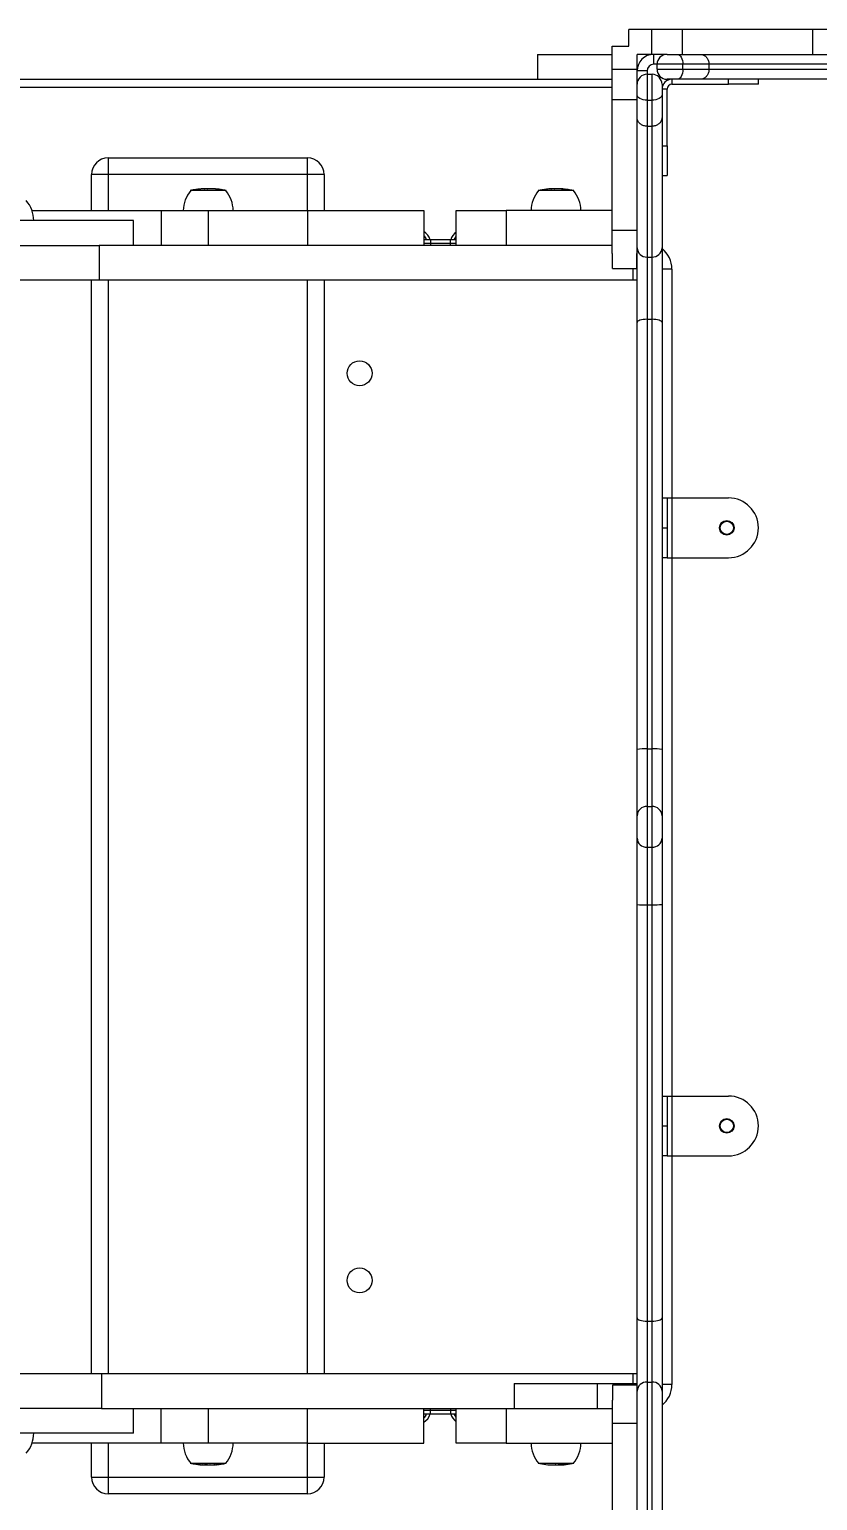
# Model space of a CAD drawing. Header units: millimetres. Extents: x -6334 to 5744, y -4425 to 2649.
# Drawn here: x -278 to 197, y 294 to 1180 of the extents above; entities that cross this region are included whole.
import ezdxf

# ---------------------------------------------------------------- set-up
doc = ezdxf.new("R2010")
doc.units = ezdxf.units.MM
for name, color, linetype in [('DIKOM_ОБЪЕКТ', 7, 'Continuous'), ('DIKOM_РАЗМЕР_ЗОНА', 7, 'Continuous'), ('DIKOM_РАЗМЕР_ОБЪЕКТА', 7, 'Continuous')]:
    doc.layers.add(name, color=color, linetype=linetype)
doc.styles.add('style1', font='arial.ttf', dxfattribs={"width": 0.8})
doc.dimstyles.new('1-50', dxfattribs={"dimtxt": 300, "dimasz": 200, "dimexe": 100, "dimexo": 0, "dimgap": 100, "dimtad": 0, "dimdec": 0, "dimtxsty": 'style1', "dimcen": 0, "dimclrd": 7, "dimclre": 7, "dimadec": 1, "dimazin": 2, "dimtfac": 1, "dimtdec": 0, "dimtmove": 0, "dimatfit": 3, "dimfxl": 0, "dimlwd": 25, "dimlwe": 18, "dimarcsym": 0})

# ---------------------------------------------------------------- blocks, each defined once
blk = doc.blocks.new('*D11')
at = {"layer": 'Defpoints', "color": 0, "transparency": 16777216}
for p in [(-4833.81, 531.61), (3566.19, 531.61), (3566.19, -3297.5)]:
    blk.add_point(p, dxfattribs=at)
at = {"layer": 'DIKOM_РАЗМЕР_ОБЪЕКТА', "color": 7, "lineweight": 18, "transparency": 16777216}
for p, q in [((-4833.81, 531.61), (-4833.81, -3397.5)), ((3566.19, 531.61), (3566.19, -3397.5))]:
    blk.add_line(p, q, dxfattribs=at)
at = {"layer": 'DIKOM_РАЗМЕР_ОБЪЕКТА', "color": 7, "lineweight": 25, "transparency": 16777216}
for p, q in [((-4633.81, -3297.5), (49.07, -3297.5)), ((3366.19, -3297.5), (965.3, -3297.5))]:
    blk.add_line(p, q, dxfattribs=at)
at = {"layer": 'DIKOM_РАЗМЕР_ОБЪЕКТА', "color": 7, "transparency": 16777216}
for points in [[(-4633.81, -3264.17), (-4633.81, -3330.84), (-4833.81, -3297.5)], [(3366.19, -3264.17), (3366.19, -3330.84), (3566.19, -3297.5)]]:
    blk.add_solid(points, dxfattribs=at)
at = {"layer": 'DIKOM_РАЗМЕР_ОБЪЕКТА', "color": 0, "transparency": 16777216, "insert": (507.19, -3297.5), "char_height": 300, "attachment_point": 5, "style": 'style1'}
blk.add_mtext('8400', dxfattribs=at)
blk = doc.blocks.new('*D12')
at = {"layer": 'Defpoints', "color": 0, "transparency": 16777216}
for p in [(-6333.81, 699.5), (5066.19, 699.5), (-6333.81, -4228.5)]:
    blk.add_point(p, dxfattribs=at)
at = {"layer": 'DIKOM_РАЗМЕР_ЗОНА', "color": 7, "lineweight": 18, "transparency": 16777216}
for p, q in [((-6333.81, 699.5), (-6333.81, -4328.5)), ((5066.19, 699.5), (5066.19, -4328.5))]:
    blk.add_line(p, q, dxfattribs=at)
at = {"layer": 'DIKOM_РАЗМЕР_ЗОНА', "color": 7, "lineweight": 25, "transparency": 16777216}
for p, q in [((-6133.81, -4228.5), (-32.7, -4228.5)), ((4866.19, -4228.5), (1047.08, -4228.5))]:
    blk.add_line(p, q, dxfattribs=at)
at = {"layer": 'DIKOM_РАЗМЕР_ЗОНА', "color": 7, "transparency": 16777216}
for points in [[(-6133.81, -4195.17), (-6133.81, -4261.84), (-6333.81, -4228.5)], [(4866.19, -4195.17), (4866.19, -4261.84), (5066.19, -4228.5)]]:
    blk.add_solid(points, dxfattribs=at)
at = {"layer": 'DIKOM_РАЗМЕР_ЗОНА', "color": 0, "transparency": 16777216, "insert": (507.19, -4228.5), "char_height": 300, "attachment_point": 5, "style": 'style1'}
blk.add_mtext('11400', dxfattribs=at)

msp = doc.modelspace()

# ---------------------------------------------------------------- linework, layer by layer
at = {"layer": 'DIKOM_ОБЪЕКТ', "color": 7, "linetype": 'Continuous', "lineweight": 15}
for p, q in [((83.14, 1169.5), (83.14, 1179.5)), ((97.06, 1179.5), (83.14, 1179.5)), ((97.06, 1164.5), (97.06, 1179.5)), ((115.38, 1179.5), (97.06, 1179.5)), ((115.38, 1164.5), (115.38, 1179.5)), ((193.92, 1179.5), (115.38, 1179.5)), ((193.92, 1164.5), (193.92, 1179.5)), ((208.01, 1179.5), (193.92, 1179.5)), ((73.14, 1155.57), (73.14, 1169.5)), ((73.14, 1169.5), (83.14, 1169.5)), ((28.14, 1164.5), (28.14, 1149.5)), ((28.14, 1164.5), (73.14, 1164.5)), ((97.06, 1164.5), (88.14, 1164.5)), ((88.14, 1155.57), (88.14, 1164.5)), ((106.14, 1164.5), (97.06, 1164.5)), ((98.14, 1158.5), (98.14, 1164.5)), ((106.14, 1164.5), (112.37, 1164.5)), ((112.37, 1164.5), (126, 1164.5)), ((126, 1164.5), (204.65, 1164.5)), ((73.14, 1155.57), (88.14, 1155.57)), ((73.14, 1137.25), (73.14, 1155.57)), ((88.14, 1146.5), (88.14, 1155.57)), ((94.14, 1154.5), (88.14, 1154.5)), ((94.14, 1154.5), (94.14, 1152.5)), ((94.14, 1152.5), (94.14, 1136.92)), ((94.14, 1152.5), (97.14, 1152.5)), ((97.14, 1136.92), (97.14, 1152.5)), ((100.14, 1158.5), (98.14, 1158.5)), ((115.72, 1158.5), (100.14, 1158.5)), ((100.14, 1155.5), (100.14, 1158.5)), ((100.14, 1155.5), (115.72, 1155.5)), ((115.72, 1155.5), (115.72, 1158.5)), ((131.44, 1158.5), (115.72, 1158.5)), ((115.72, 1155.5), (131.44, 1155.5)), ((131.44, 1155.5), (131.44, 1158.5)), ((210.15, 1158.5), (131.44, 1158.5)), ((131.44, 1155.5), (210.15, 1155.5)), ((-1366.86, 1149.5), (28.14, 1149.5)), ((73.14, 1144.5), (-1366.86, 1144.5)), ((28.14, 1149.5), (73.14, 1149.5)), ((88.14, 1140.27), (88.14, 1146.5)), ((103.14, 1146.5), (103.14, 1140.27)), ((106.14, 1143.5), (103.14, 1143.5)), ((112.37, 1149.5), (106.14, 1149.5)), ((106.14, 1109.5), (106.14, 1143.5)), ((109.14, 1149.5), (109.14, 1146.5)), ((109.14, 1146.5), (143.14, 1146.5)), ((126, 1149.5), (112.37, 1149.5)), ((204.65, 1149.5), (126, 1149.5)), ((143.14, 1146.5), (143.14, 1149.5)), ((161.14, 1146.5), (143.14, 1146.5)), ((161.14, 1146.5), (161.14, 1149.5)), ((73.14, 1137.25), (88.14, 1137.25)), ((73.14, 1058.71), (73.14, 1137.25)), ((88.14, 1126.63), (88.14, 1140.27)), ((94.14, 1136.92), (97.14, 1136.92)), ((94.14, 1136.92), (94.14, 1121.19)), ((97.14, 1121.19), (97.14, 1136.92)), ((103.14, 1140.27), (103.14, 1126.63)), ((88.14, 1047.99), (88.14, 1126.63)), ((103.14, 1126.63), (103.14, 1047.99)), ((94.14, 1121.19), (97.14, 1121.19)), ((94.14, 1121.19), (94.14, 1042.48)), ((97.14, 1042.48), (97.14, 1121.19)), ((103.14, 1109.5), (106.14, 1109.5)), ((106.14, 1109.5), (106.14, 1091.5)), ((-230.22, 1102.12), (-230.22, 1092.12)), ((-230.22, 1102.12), (-110.22, 1102.12)), ((-110.22, 1092.12), (-110.22, 1102.12)), ((-230.22, 1092.12), (-240.22, 1092.12)), ((-240.22, 1070.5), (-240.22, 1092.12)), ((-110.22, 1092.12), (-230.22, 1092.12)), ((-230.22, 1092.12), (-230.22, 1070.5)), ((-100.22, 1092.12), (-110.22, 1092.12)), ((-110.22, 1070.5), (-110.22, 1092.12)), ((-100.22, 1092.12), (-100.22, 1070.5)), ((103.14, 1091.5), (106.14, 1091.5)), ((-169.89, 1082.5), (-180.75, 1082.5)), ((-177.45, 1083.09), (-177.46, 1083.09)), ((-176.19, 1083.26), (-177.45, 1083.09)), ((-177, 1083.16), (-177.02, 1083.16)), ((-176.23, 1083.26), (-177, 1083.16)), ((-173.86, 1083.46), (-173.87, 1083.46)), ((-173.41, 1083.49), (-173.86, 1083.46)), ((-173.42, 1083.49), (-173.41, 1083.49)), ((-172.13, 1083.53), (-172.59, 1083.52)), ((-172.15, 1083.55), (-171.96, 1083.55)), ((-172.15, 1083.55), (-172.15, 1083.53)), ((-172.14, 1083.55), (-172.14, 1083.53)), ((-171.42, 1083.55), (-171.45, 1083.55)), ((-170.48, 1083.55), (-171.43, 1083.55)), ((-169.81, 1083.55), (-170.2, 1083.55)), ((-159.15, 1082.5), (-169.89, 1082.5)), ((-169, 1083.55), (-169.81, 1083.55)), ((-168.71, 1083.55), (-168.81, 1083.55)), ((-168.48, 1083.55), (-168.71, 1083.55)), ((-165.5, 1083.43), (-165.51, 1083.42)), ((-165.04, 1083.39), (-165.5, 1083.43)), ((-165.06, 1083.4), (-165.06, 1083.39)), ((-165.05, 1083.39), (-165.04, 1083.39)), ((-164.05, 1083.29), (-164.59, 1083.35)), ((-164.5, 1083.34), (-163.97, 1083.31)), ((-163.6, 1083.24), (-164.05, 1083.29)), ((-163.97, 1083.31), (-163.97, 1083.29)), ((-163.81, 1083.28), (-163.8, 1083.28)), ((-163.81, 1083.28), (-163.81, 1083)), ((-163.8, 1083.28), (-163.8, 1083)), ((-163.61, 1083.27), (-163.13, 1083.19)), ((-163.61, 1083.27), (-163.61, 1083)), ((-163.06, 1083.18), (-163.6, 1083.24)), ((-162.59, 1083.11), (-162.6, 1083.12)), ((-162.14, 1083.04), (-162.59, 1083.11)), ((-162.14, 1083.04), (-162.14, 1083.04)), ((36.03, 1082.5), (28.52, 1082.5)), ((35.53, 1083.49), (35.1, 1083.46)), ((35.1, 1083.46), (35.21, 1083.46)), ((35.69, 1083.49), (35.53, 1083.49)), ((50.12, 1082.5), (36.03, 1082.5)), ((36.74, 1083.53), (36.31, 1083.52)), ((38.38, 1083.55), (37.85, 1083.55)), ((38.27, 1083.55), (38.51, 1083.55)), ((39.88, 1083.55), (39.01, 1083.55)), ((39.09, 1083.55), (39.01, 1083.55)), ((40.27, 1083.55), (39.88, 1083.55)), ((40.8, 1083.55), (40.25, 1083.55)), ((43.06, 1083.43), (43.99, 1083.42)), ((43.49, 1083.39), (43.06, 1083.43)), ((44.4, 1083.4), (43.49, 1083.39)), ((44.13, 1083.42), (44.38, 1083.4)), ((44.41, 1083.4), (44.4, 1083.4)), ((44.44, 1083.29), (44.41, 1083.4)), ((44.41, 1083.39), (44.8, 1083.36)), ((44.87, 1083.24), (44.44, 1083.29)), ((44.8, 1083.36), (44.83, 1083.31)), ((44.8, 1083.36), (44.8, 1083.25)), ((44.83, 1083.31), (44.84, 1083.3)), ((44.83, 1083.31), (44.83, 1083.29)), ((44.83, 1083.28), (44.84, 1083.28)), ((44.83, 1083.28), (44.83, 1083.25)), ((44.84, 1083.28), (44.84, 1083.25)), ((46.71, 1083.12), (44.87, 1083.24)), ((45.19, 1083.27), (46.73, 1083.13)), ((45.83, 1083.11), (46.72, 1083.12)), ((46.26, 1083.04), (45.83, 1083.11)), ((47.33, 1083.04), (46.26, 1083.04)), ((46.72, 1083.12), (46.71, 1083.12)), ((46.73, 1083.13), (47.33, 1083.04)), ((-214.95, 1064.5), (-364.95, 1064.5)), ((-276, 1070.5), (-198.35, 1070.5)), ((-214.95, 1049.5), (-214.95, 1064.5)), ((-198.35, 1070.5), (-198.35, 1049.5)), ((-198.35, 1070.5), (-169.95, 1070.5)), ((-169.95, 1070.5), (-169.95, 1049.5)), ((-169.95, 1070.5), (-110.22, 1070.5)), ((-110.22, 1070.5), (-40.22, 1070.5)), ((-110.22, 1070.5), (-110.22, 1049.5)), ((-40.22, 1070.5), (-40.22, 1049.5)), ((-20.68, 1049.5), (-20.68, 1070.5)), ((-20.68, 1070.5), (9.32, 1070.5)), ((9.32, 1070.5), (9.32, 1049.5)), ((73.14, 1070.5), (9.32, 1070.5)), ((73.14, 1058.71), (88.14, 1058.71)), ((73.14, 1044.62), (73.14, 1058.71)), ((-347.23, 1049.5), (-235.52, 1049.5)), ((-235.52, 1049.5), (-235.52, 1028.5)), ((73.14, 1049.5), (-235.52, 1049.5)), ((-36.22, 1052.88), (-40.22, 1052.88)), ((-40.22, 1050.88), (-36.22, 1050.88)), ((-36.22, 1052.88), (-36.22, 1050.88)), ((-24.22, 1052.88), (-36.22, 1052.88)), ((-36.22, 1050.88), (-24.22, 1050.88)), ((-36.22, 1050.88), (-36.22, 1049.5)), ((-24.22, 1050.88), (-24.22, 1052.88)), ((-20.68, 1052.88), (-24.22, 1052.88)), ((-24.22, 1049.5), (-24.22, 1050.88)), ((-24.22, 1050.88), (-20.68, 1050.88)), ((88.14, 1003.05), (88.14, 1047.99)), ((103.14, 1047.99), (103.14, 1003.05)), ((73.14, 1044.62), (73.24, 1044.62)), ((73.24, 1035.58), (73.24, 1044.62)), ((88.04, 1044.62), (88.14, 1044.62)), ((88.04, 1035.58), (88.04, 1044.62)), ((94.14, 1042.48), (97.14, 1042.48)), ((94.14, 1042.48), (94.14, 1005.03)), ((97.14, 1005.03), (97.14, 1042.48)), ((-235.52, 1028.5), (-347.23, 1028.5)), ((-240.22, 370.5), (-240.22, 1028.5)), ((85.75, 1028.5), (-235.52, 1028.5)), ((-230.22, 1028.5), (-230.22, 370.5)), ((-110.22, 370.5), (-110.22, 1028.5)), ((-100.22, 1028.5), (-100.22, 370.5)), ((73.24, 1035.58), (88.04, 1035.58)), ((85.75, 1028.5), (85.75, 1035.58)), ((88.14, 1028.5), (85.75, 1028.5)), ((109.14, 1035.13), (103.14, 1035.13)), ((109.14, 1035.13), (109.14, 897.5)), ((88.14, 746.14), (88.14, 1003.05)), ((94.14, 1005.03), (94.14, 746.44)), ((94.14, 1005.03), (97.14, 1005.03)), ((97.14, 746.44), (97.14, 1005.03)), ((103.14, 1003.05), (103.14, 746.14)), ((103.14, 897.5), (106.14, 897.5)), ((106.14, 897.5), (106.14, 879.5)), ((106.14, 897.5), (109.14, 897.5)), ((109.14, 897.5), (109.14, 861.5)), ((109.14, 897.5), (143.14, 897.5)), ((103.14, 879.5), (106.14, 879.5)), ((106.14, 879.5), (106.14, 861.5)), ((106.14, 861.5), (103.14, 861.5)), ((106.14, 861.5), (109.14, 861.5)), ((109.14, 861.5), (143.14, 861.5)), ((109.14, 861.5), (109.14, 537.5)), ((88.14, 706.24), (88.14, 746.14)), ((94.14, 746.44), (94.14, 711.75)), ((94.14, 746.44), (97.14, 746.44)), ((97.14, 711.75), (97.14, 746.44)), ((103.14, 746.14), (103.14, 706.24)), ((94.14, 711.75), (97.14, 711.75)), ((88.14, 652.86), (88.14, 692.76)), ((103.14, 692.76), (103.14, 652.86)), ((94.14, 687.25), (97.14, 687.25)), ((94.14, 687.25), (94.14, 652.56)), ((97.14, 652.56), (97.14, 687.25)), ((88.14, 403.9), (88.14, 652.86)), ((94.14, 652.56), (97.14, 652.56)), ((94.14, 652.56), (94.14, 401.97)), ((97.14, 401.97), (97.14, 652.56)), ((103.14, 652.86), (103.14, 403.9)), ((103.14, 537.5), (106.14, 537.5)), ((106.14, 537.5), (106.14, 519.5)), ((106.14, 537.5), (109.14, 537.5)), ((109.14, 537.5), (109.14, 501.5)), ((109.14, 537.5), (143.14, 537.5)), ((103.14, 519.5), (106.14, 519.5)), ((106.14, 519.5), (106.14, 501.5)), ((106.14, 501.5), (103.14, 501.5)), ((106.14, 501.5), (109.14, 501.5)), ((109.14, 501.5), (143.14, 501.5)), ((109.14, 501.5), (109.14, 363.86)), ((88.14, 359.94), (88.14, 403.9)), ((94.14, 401.97), (97.14, 401.97)), ((94.14, 401.97), (94.14, 365.33)), ((97.14, 365.33), (97.14, 401.97)), ((103.14, 403.9), (103.14, 359.94)), ((-345.77, 370.5), (-234.1, 370.5)), ((-234.1, 370.5), (-234.1, 349.5)), ((-234.1, 370.5), (85.76, 370.5)), ((14.14, 364.5), (14.14, 349.5)), ((14.14, 364.5), (64.14, 364.5)), ((64.14, 364.5), (64.14, 349.5)), ((64.14, 364.5), (88.14, 364.5)), ((88.04, 363.42), (73.24, 363.42)), ((73.24, 363.42), (73.24, 354.38)), ((85.76, 370.5), (88.14, 370.5)), ((85.76, 364.5), (85.76, 370.5)), ((88.04, 363.42), (88.04, 354.38)), ((94.14, 365.33), (94.14, 277.81)), ((94.14, 365.33), (97.14, 365.33)), ((97.14, 277.81), (97.14, 365.33)), ((109.14, 363.86), (103.14, 363.86)), ((73.24, 354.38), (73.14, 354.38)), ((73.14, 354.38), (73.14, 340.29)), ((88.14, 354.38), (88.04, 354.38)), ((88.14, 272.47), (88.14, 359.94)), ((103.14, 359.94), (103.14, 272.47)), ((-234.1, 349.5), (-345.77, 349.5)), ((-234.1, 349.5), (14.14, 349.5)), ((-214.95, 334.5), (-214.95, 349.5)), ((-198.35, 328.5), (-198.35, 349.5)), ((-169.95, 349.5), (-169.95, 328.5)), ((-110.22, 328.5), (-110.22, 349.5)), ((-40.22, 328.5), (-40.22, 349.5)), ((-36.22, 348.12), (-40.22, 348.12)), ((-40.22, 346.12), (-36.22, 346.12)), ((-36.22, 348.12), (-36.22, 349.5)), ((-24.22, 348.12), (-36.22, 348.12)), ((-36.22, 346.12), (-36.22, 348.12)), ((-36.22, 346.12), (-24.22, 346.12)), ((-24.22, 349.5), (-24.22, 348.12)), ((-24.22, 348.12), (-24.22, 346.12)), ((-20.68, 348.12), (-24.22, 348.12)), ((-24.22, 346.12), (-20.68, 346.12)), ((-20.68, 328.5), (-20.68, 349.5)), ((9.32, 349.5), (9.32, 328.5)), ((14.14, 349.5), (64.14, 349.5)), ((64.14, 349.5), (73.14, 349.5)), ((88.14, 340.29), (73.14, 340.29)), ((73.14, 340.29), (73.14, 261.75)), ((-214.95, 334.5), (-364.95, 334.5)), ((-198.35, 328.5), (-276, 328.5)), ((-240.22, 308.12), (-240.22, 328.5)), ((-230.22, 328.5), (-230.22, 308.12)), ((-169.95, 328.5), (-198.35, 328.5)), ((-110.22, 328.5), (-169.95, 328.5)), ((-110.22, 328.5), (-40.22, 328.5)), ((-110.22, 308.12), (-110.22, 328.5)), ((-100.22, 328.5), (-100.22, 308.12)), ((9.32, 328.5), (-20.68, 328.5)), ((9.32, 328.5), (73.14, 328.5)), ((-180.75, 316.5), (-159.15, 316.5)), ((-177.02, 315.85), (-177.47, 315.91)), ((-177.46, 315.91), (-177.45, 315.92)), ((-177.45, 315.92), (-176.24, 315.76)), ((-177.02, 315.86), (-177.02, 315.84)), ((-177.02, 315.84), (-177, 315.84)), ((-177, 315.84), (-176.25, 315.75)), ((-173.87, 315.54), (-173.86, 315.55)), ((-173.43, 315.51), (-173.87, 315.54)), ((-173.86, 315.55), (-173.41, 315.52)), ((-173.43, 315.51), (-173.43, 315.52)), ((-172.15, 315.47), (-172.61, 315.48)), ((-172.59, 315.49), (-172.13, 315.47)), ((-172.15, 315.45), (-172.15, 315.47)), ((-172.15, 315.47), (-172.15, 315.47)), ((-172.14, 315.45), (-172.14, 315.47)), ((-171.55, 315.45), (-171.72, 315.45)), ((-171.43, 315.45), (-170.48, 315.45)), ((-170.18, 315.45), (-169.13, 315.45)), ((-169.13, 315.45), (-169.02, 315.45)), ((-168.87, 315.45), (-169.03, 315.45)), ((-168.8, 315.45), (-168.48, 315.45)), ((-166.1, 315.52), (-166.1, 316)), ((-165.51, 315.58), (-165.5, 315.58)), ((-165.5, 315.58), (-164.79, 315.64)), ((-165.06, 315.61), (-165.5, 315.58)), ((-165.06, 315.61), (-165.06, 315.62)), ((-165.05, 315.6), (-165.05, 315.62)), ((-165.05, 315.6), (-165.05, 315.61)), ((-165.03, 315.6), (-165.05, 315.6)), ((-164.61, 315.65), (-165.03, 315.6)), ((-165.03, 315.6), (-165.03, 315.62)), ((-164.79, 315.64), (-164.19, 315.68)), ((-163.41, 315.77), (-162.76, 315.87)), ((-162.6, 315.88), (-163.03, 315.83)), ((-162.76, 315.87), (-162.13, 315.96)), ((-162.6, 315.88), (-162.6, 315.9)), ((-162.59, 315.88), (-162.6, 315.88)), ((-162.6, 315.88), (-162.59, 315.88)), ((-162.16, 315.96), (-162.59, 315.89)), ((-162.59, 315.88), (-162.59, 315.9)), ((-162.16, 315.96), (-162.16, 315.96)), ((-162.13, 315.96), (-162.14, 315.96)), ((28.52, 316.5), (50.12, 316.5)), ((38.04, 315.45), (38.87, 315.45)), ((38.87, 315.45), (39.29, 315.45)), ((39.26, 315.45), (38.89, 315.45)), ((39.24, 315.45), (39.18, 315.45)), ((39.3, 315.45), (40.72, 315.45)), ((40.61, 315.58), (41.05, 315.64)), ((43.36, 315.57), (40.61, 315.58)), ((41.05, 315.64), (43.51, 315.69)), ((41.31, 315.6), (43.64, 315.61)), ((41.32, 315.6), (41.31, 315.6)), ((44.26, 315.71), (41.32, 315.6)), ((42.31, 315.87), (42.7, 315.96)), ((43.7, 315.73), (42.31, 315.87)), ((42.7, 315.96), (45.44, 315.96)), ((42.86, 315.88), (44.54, 315.76)), ((42.87, 315.88), (42.86, 315.88)), ((45.16, 315.89), (42.87, 315.88)), ((43.64, 315.61), (43.36, 315.57)), ((44.01, 315.72), (44.02, 315.72)), ((44.54, 315.76), (44.26, 315.71)), ((45.44, 315.96), (45.16, 315.89)), ((-240.22, 308.12), (-230.22, 308.12)), ((-230.22, 308.12), (-230.22, 298.12)), ((-230.22, 308.12), (-110.22, 308.12)), ((-110.22, 298.12), (-110.22, 308.12)), ((-110.22, 308.12), (-100.22, 308.12)), ((-110.22, 298.12), (-230.22, 298.12))]:
    msp.add_line(p, q, dxfattribs=at)
at = {"layer": 'DIKOM_ОБЪЕКТ', "color": 7, "linetype": 'Continuous', "lineweight": 15, "flags": 128}
for points in [[(112.37, 1164.5), (113.02, 1164.38), (113.65, 1164.04), (114.23, 1163.49), (114.74, 1162.74), (115.15, 1161.83), (115.46, 1160.8), (115.65, 1159.67), (115.72, 1158.5)], [(115.72, 1155.5), (115.65, 1154.33), (115.46, 1153.2), (115.15, 1152.17), (114.74, 1151.26), (114.23, 1150.51), (113.65, 1149.96), (113.02, 1149.62), (112.37, 1149.5)], [(94.14, 1136.92), (92.96, 1136.98), (91.84, 1137.17), (90.8, 1137.48), (89.89, 1137.9), (89.15, 1138.41), (88.59, 1138.99), (88.25, 1139.61), (88.14, 1140.27)], [(103.14, 1140.27), (103.02, 1139.61), (102.68, 1138.99), (102.12, 1138.41), (101.38, 1137.9), (100.47, 1137.48), (99.43, 1137.17), (98.31, 1136.98), (97.14, 1136.92)], [(-21.88, 1052.88), (-21.42, 1053.88), (-20.68, 1054.9)], [(94.14, 1005.03), (92.96, 1004.99), (91.84, 1004.88), (90.8, 1004.7), (89.89, 1004.45), (89.15, 1004.15), (88.59, 1003.81), (88.25, 1003.43), (88.14, 1003.05)], [(103.14, 1003.05), (103.02, 1003.43), (102.68, 1003.81), (102.12, 1004.15), (101.38, 1004.45), (100.47, 1004.7), (99.43, 1004.88), (98.31, 1004.99), (97.14, 1005.03)], [(88.14, 403.9), (88.25, 403.53), (88.59, 403.16), (89.15, 402.83), (89.89, 402.54), (90.8, 402.3), (91.84, 402.12), (92.96, 402.01), (94.14, 401.97)], [(97.14, 401.97), (98.31, 402.01), (99.43, 402.12), (100.47, 402.3), (101.38, 402.54), (102.12, 402.83), (102.68, 403.16), (103.02, 403.53), (103.14, 403.9)], [(-20.68, 344.1), (-21.42, 345.12), (-21.88, 346.12)], [(-163.03, 315.8), (-162.98, 315.81), (-162.92, 315.82), (-162.87, 315.83), (-162.81, 315.83), (-162.76, 315.84), (-162.7, 315.85), (-162.65, 315.86), (-162.6, 315.86)]]:
    msp.add_lwpolyline(points, dxfattribs=at)
at = {"layer": 'DIKOM_ОБЪЕКТ', "color": 7, "linetype": 'Continuous', "lineweight": 15}
for centre, radius in [((-78.86, 972.5), 7.5), ((142.14, 879.5), 4.4), ((142.14, 879.5), 4), ((142.14, 519.5), 4.4), ((142.14, 519.5), 4), ((-78.86, 426.5), 7.5)]:
    msp.add_circle(centre, radius, dxfattribs=at)
for centre, radius, start, end in [((98.14, 1154.5), 10, 90, 180), ((106.14, 1158.5), 6, 90, 180), ((94.14, 1146.5), 6, 90, 180), ((98.14, 1154.5), 4, 90, 180), ((97.14, 1146.5), 6, 0, 90), ((106.14, 1155.5), 6, 180, 270), ((109.14, 1143.5), 6, 90, 180), ((109.14, 1143.5), 3, 90, 180), ((-230.22, 1092.12), 10, 90, 180), ((-110.22, 1092.12), 10, 0, 90), ((-166.28, 1070.34), 18.68, 139.37884, 179.50907), ((-171.43, 1041.72), 41.84, 98.30033, 102.87962), ((-171.43, 1041.72), 41.84, 94.92894, 97.66997), ((-171.43, 1041.72), 41.84, 93.34938, 94.30938), ((-171.43, 1041.72), 41.84, 91.60238, 92.72417), ((-171.43, 1041.72), 41.84, 90, 90.36892), ((-168.48, 1041.72), 41.84, 87.39809, 90), ((-168.48, 1041.72), 41.84, 85.92685, 86.77427), ((-168.48, 1041.72), 41.84, 84.66267, 85.3033), ((-168.48, 1041.72), 41.84, 83.07159, 84.08144), ((-168.48, 1041.72), 41.84, 81.91576, 82.55803), ((-168.48, 1041.72), 41.84, 77.12038, 81.28425), ((-173.63, 1070.34), 18.68, 0.49093, 40.62116), ((43, 1070.34), 18.68, 139.37884, 179.50907), ((37.85, 1041.72), 41.84, 95.83277, 102.87962), ((37.85, 1041.72), 41.84, 93.61522, 95.83277), ((37.85, 1041.72), 41.84, 91.78179, 92.96034), ((37.85, 1041.72), 41.84, 90, 91.12878), ((37.85, 1041.72), 41.84, 89.72996, 90), ((40.8, 1041.72), 41.84, 85.62508, 86.86103), ((40.8, 1041.72), 41.84, 77.12038, 84.50716), ((35.65, 1070.34), 18.68, 0.49093, 40.62116), ((-293.63, 1064.34), 18.68, 0.49093, 40.62116), ((-44.22, 1050.88), 8, 14.47753, 59.99789), ((-44.22, 1050.88), 6, 19.47124, 48.18641), ((-16.22, 1050.88), 8, 123.80771, 165.52247), ((93.9, 1048.24), 5.77, 182.57161, 272.35953), ((97.37, 1048.24), 5.77, 267.64139, 357.42748), ((93.14, 1035.14), 16, 0, 51.31781), ((143.14, 879.5), 18, 0, 90), ((143.14, 879.5), 18, 270, 0), ((92.65, 716.58), 29.9, 87.14551, 98.67792), ((98.62, 716.58), 29.9, 81.3223, 92.85428), ((93.9, 705.98), 5.77, 87.66409, 177.45421), ((97.37, 705.98), 5.77, 2.5467, 92.335), ((93.9, 693.02), 5.77, 182.54579, 272.33591), ((97.37, 693.02), 5.77, 267.665, 357.4533), ((92.63, 682.14), 29.62, 261.26839, 272.90818), ((98.64, 682.15), 29.62, 267.09204, 278.73139), ((143.14, 519.5), 18, 0, 90), ((143.14, 519.5), 18, 270, 0), ((93.85, 359.62), 5.72, 87.12545, 176.79569), ((97.42, 359.62), 5.72, 3.20523, 92.87364), ((93.14, 363.86), 16, 308.68219, 0), ((-44.22, 348.12), 8, 300.00211, 345.52247), ((-44.22, 348.12), 6, 311.81359, 340.52876), ((-16.22, 348.12), 8, 194.47753, 236.19229), ((-293.63, 334.66), 18.68, 319.37884, 359.50907), ((-166.28, 328.66), 18.68, 180.49093, 220.62116), ((-173.63, 328.66), 18.68, 319.37884, 359.50907), ((43, 328.66), 18.68, 180.49093, 220.62116), ((35.65, 328.66), 18.68, 319.37884, 359.50907), ((-171.43, 357.28), 41.84, 257.12038, 261.69958), ((-171.43, 357.28), 41.84, 262.3311, 265.09736), ((-171.43, 357.28), 41.84, 265.74802, 266.64999), ((-171.43, 357.28), 41.84, 267.27458, 268.39587), ((-171.43, 357.28), 41.84, 269.59572, 270), ((-168.48, 357.28), 41.84, 270, 272.64345), ((-168.48, 357.28), 41.84, 273.27142, 274.07339), ((-168.48, 357.28), 41.84, 274.69774, 275.30981), ((-168.48, 357.28), 41.84, 275.88897, 276.9689), ((-168.48, 357.28), 41.84, 278.71513, 282.87962), ((37.85, 357.28), 41.84, 257.12038, 270), ((40.8, 357.28), 41.84, 270, 282.87962), ((-230.22, 308.12), 10, 180, 270), ((-110.22, 308.12), 10, 270, 0)]:
    msp.add_arc(centre, radius, start, end, dxfattribs=at)
for points, knots in [([(126, 1164.5), (126.02, 1164.5), (126.43, 1164.5), (127.43, 1164.37), (128.95, 1163.69), (130.33, 1162.32), (131.26, 1160.52), (131.38, 1159.17), (131.44, 1158.5)], [0, 0, 0, 0, 0.006899, 0.141505, 0.356198, 0.570808, 0.785413, 1, 1, 1, 1]), ([(131.44, 1155.5), (131.38, 1154.83), (131.26, 1153.48), (130.33, 1151.68), (128.95, 1150.32), (127.43, 1149.63), (126.43, 1149.5), (126.02, 1149.5), (126, 1149.5)], [0, 0, 0, 0, 0.21459, 0.429155, 0.643801, 0.858498, 0.993101, 1, 1, 1, 1]), ([(94.14, 1121.19), (93.46, 1121.25), (92.11, 1121.37), (90.32, 1122.31), (88.95, 1123.69), (88.27, 1125.2), (88.14, 1126.21), (88.14, 1126.61), (88.14, 1126.63)], [0, 0, 0, 0, 0.214579, 0.429174, 0.643784, 0.858497, 0.993113, 1, 1, 1, 1]), ([(103.14, 1126.63), (103.14, 1126.61), (103.13, 1126.21), (103, 1125.2), (102.32, 1123.69), (100.95, 1122.31), (99.16, 1121.37), (97.81, 1121.25), (97.14, 1121.19)], [0, 0, 0, 0, 0.006887, 0.141503, 0.356216, 0.570831, 0.785421, 1, 1, 1, 1]), ([(-175.01, 1083.4), (-175.02, 1083.4), (-175.03, 1083.4), (-175.2, 1083.38), (-175.4, 1083.35), (-175.72, 1083.32), (-176.01, 1083.29), (-176.2, 1083.27), (-176.23, 1083.26)], [0, 0, 0, 0, 0.306019, 0.46163, 0.588461, 0.74375, 0.947737, 1, 1, 1, 1]), ([(-174.55, 1083.44), (-174.58, 1083.43), (-174.61, 1083.43), (-174.88, 1083.4), (-175.16, 1083.37), (-175.6, 1083.32), (-175.95, 1083.28), (-176.19, 1083.26)], [0, 0, 0, 0, 0.321454, 0.483651, 0.614796, 0.745576, 1, 1, 1, 1]), ([(-172.59, 1083.52), (-172.59, 1083.52), (-172.59, 1083.54), (-172.6, 1083.53), (-172.6, 1083.53)], [0, 0, 0, 0, 0.377235, 1, 1, 1, 1]), ([(-172.16, 1083.53), (-172.16, 1083.53), (-172.15, 1083.54), (-172.15, 1083.55), (-172.15, 1083.55)], [0, 0, 0, 0, 0.343851, 1, 1, 1, 1]), ([(-172.14, 1083.55), (-172.14, 1083.55), (-172.14, 1083.54), (-172.14, 1083.54), (-172.13, 1083.53)], [0, 0, 0, 0, 0.36311, 1, 1, 1, 1]), ([(-171.7, 1083.55), (-171.73, 1083.55), (-171.88, 1083.55), (-172.02, 1083.55), (-172.14, 1083.55)], [0, 0, 0, 0, 0.196834, 1, 1, 1, 1]), ([(-170.28, 1083.55), (-170.35, 1083.55), (-170.41, 1083.55), (-170.48, 1083.55), (-170.48, 1083.55)], [0, 0, 0, 0, 0.993105, 1, 1, 1, 1]), ([(-170.4, 1083.55), (-170.35, 1083.55), (-170.28, 1083.55), (-170.21, 1083.55), (-170.19, 1083.55)], [0, 0, 0, 0, 0.756245, 1, 1, 1, 1]), ([(-169.67, 1083.55), (-169.76, 1083.55), (-169.97, 1083.55), (-170.17, 1083.55), (-170.28, 1083.55)], [0, 0, 0, 0, 0.44779, 1, 1, 1, 1]), ([(-169.67, 1083.55), (-169.73, 1083.55), (-169.81, 1083.55), (-169.89, 1083.55), (-169.9, 1083.55)], [0, 0, 0, 0, 0.859587, 1, 1, 1, 1]), ([(-167.77, 1083.53), (-167.95, 1083.54), (-168.32, 1083.55), (-168.77, 1083.55), (-168.95, 1083.55), (-169.01, 1083.55)], [0, 0, 0, 0, 0.392712, 0.789675, 1, 1, 1, 1]), ([(-167.78, 1083.54), (-167.95, 1083.54), (-168.25, 1083.55), (-168.6, 1083.55), (-168.8, 1083.55), (-168.85, 1083.55), (-168.87, 1083.55)], [0, 0, 0, 0, 0.37329, 0.648695, 0.923331, 1, 1, 1, 1]), ([(-166.55, 1083.51), (-166.57, 1083.51), (-166.6, 1083.51), (-166.86, 1083.52), (-167.17, 1083.52), (-167.49, 1083.53), (-167.69, 1083.54), (-167.78, 1083.54)], [0, 0, 0, 0, 0.332125, 0.51808, 0.704328, 0.883943, 1, 1, 1, 1]), ([(-166.1, 1083.48), (-166.12, 1083.49), (-166.15, 1083.49), (-166.49, 1083.5), (-166.92, 1083.51), (-167.37, 1083.52), (-167.66, 1083.53), (-167.77, 1083.53)], [0, 0, 0, 0, 0.2842032, 0.4851576, 0.6860448, 0.8813399, 1, 1, 1, 1]), ([(-163.97, 1083.31), (-163.95, 1083.3), (-163.92, 1083.3), (-163.86, 1083.29), (-163.83, 1083.28), (-163.81, 1083.28)], [0, 0, 0, 0, 0.283368, 0.567162, 1, 1, 1, 1]), ([(-163.8, 1083.28), (-163.77, 1083.28), (-163.72, 1083.27), (-163.66, 1083.27), (-163.63, 1083.27), (-163.61, 1083.27)], [0, 0, 0, 0, 0.499909, 0.749806, 1, 1, 1, 1]), ([(36.31, 1083.52), (36.37, 1083.53), (36.47, 1083.53), (36.57, 1083.53), (36.6, 1083.53)], [0, 0, 0, 0, 0.639797, 1, 1, 1, 1]), ([(37.02, 1083.54), (37.01, 1083.54), (36.91, 1083.54), (36.82, 1083.54), (36.74, 1083.53)], [0, 0, 0, 0, 0.1607723, 1, 1, 1, 1]), ([(38.05, 1083.55), (38.03, 1083.55), (37.99, 1083.55), (37.95, 1083.55), (37.92, 1083.55)], [0, 0, 0, 0, 0.343473, 1, 1, 1, 1]), ([(38.5, 1083.55), (38.47, 1083.55), (38.44, 1083.55), (38.4, 1083.55), (38.4, 1083.55)], [0, 0, 0, 0, 0.939401, 1, 1, 1, 1]), ([(39.09, 1083.55), (39, 1083.55), (38.81, 1083.55), (38.61, 1083.55), (38.5, 1083.55)], [0, 0, 0, 0, 0.447782, 1, 1, 1, 1]), ([(40.89, 1083.53), (40.71, 1083.54), (40.37, 1083.55), (40.02, 1083.55), (39.91, 1083.55), (39.88, 1083.55)], [0, 0, 0, 0, 0.396261, 0.796719, 1, 1, 1, 1]), ([(41.01, 1083.54), (40.85, 1083.54), (40.57, 1083.55), (40.3, 1083.55), (40.17, 1083.55), (40.17, 1083.55), (40.18, 1083.55)], [0, 0, 0, 0, 0.336144, 0.584313, 0.831634, 1, 1, 1, 1]), ([(43.03, 1083.48), (42.93, 1083.49), (42.76, 1083.49), (42.27, 1083.5), (41.75, 1083.51), (41.27, 1083.52), (40.99, 1083.53), (40.89, 1083.53)], [0, 0, 0, 0, 0.284207, 0.485136, 0.686035, 0.881345, 1, 1, 1, 1]), ([(42.6, 1083.51), (42.51, 1083.51), (42.37, 1083.51), (41.99, 1083.52), (41.62, 1083.52), (41.28, 1083.53), (41.08, 1083.54), (41.01, 1083.54)], [0, 0, 0, 0, 0.332083, 0.517993, 0.704317, 0.88396, 1, 1, 1, 1]), ([(42.63, 1083.51), (42.65, 1083.51), (42.72, 1083.51), (42.69, 1083.51), (42.62, 1083.51), (42.6, 1083.51)], [0, 0, 0, 0, 0.178147, 0.668156, 1, 1, 1, 1]), ([(42.63, 1083.51), (42.73, 1083.5), (42.95, 1083.5), (43.13, 1083.49), (43.17, 1083.48), (43.07, 1083.48), (43.03, 1083.48)], [0, 0, 0, 0, 0.204854, 0.461709, 0.736144, 1, 1, 1, 1]), ([(44.84, 1083.29), (44.84, 1083.29), (44.84, 1083.29), (44.83, 1083.28), (44.83, 1083.28)], [0, 0, 0, 0, 0.20315, 1, 1, 1, 1]), ([(44.84, 1083.28), (44.9, 1083.28), (44.98, 1083.27), (45.1, 1083.27), (45.16, 1083.27), (45.19, 1083.27)], [0, 0, 0, 0, 0.499886, 0.750066, 1, 1, 1, 1]), ([(94.14, 711.75), (94.14, 711.14), (94.14, 709.92), (94.14, 707.6), (94.14, 705.14), (94.14, 702.7), (94.14, 700.03), (94.14, 697.14), (94.14, 694.71), (94.14, 692.84), (94.14, 690.94), (94.14, 688.97), (94.14, 687.83), (94.14, 687.25)], [0, 0, 0, 0, 0.12207, 0.243757, 0.335626, 0.40826, 0.482097, 0.566441, 0.64951, 0.709302, 0.769159, 0.884435, 1, 1, 1, 1]), ([(97.14, 687.25), (97.14, 687.86), (97.14, 689.08), (97.14, 691.39), (97.14, 693.86), (97.14, 696.3), (97.14, 698.97), (97.14, 701.86), (97.14, 704.29), (97.14, 706.16), (97.14, 708.06), (97.14, 710.03), (97.14, 711.17), (97.14, 711.75)], [0, 0, 0, 0, 0.122069, 0.24374, 0.335629, 0.408238, 0.482075, 0.566446, 0.649514, 0.709284, 0.76916, 0.884436, 1, 1, 1, 1]), ([(88.14, 692.76), (88.14, 693.21), (88.14, 694.09), (88.14, 695.77), (88.14, 697.41), (88.14, 698.74), (88.14, 699.66), (88.14, 700.53), (88.14, 701.63), (88.14, 703.18), (88.14, 704.84), (88.14, 705.77), (88.14, 706.24)], [0, 0, 0, 0, 0.149173, 0.297827, 0.415896, 0.470731, 0.507074, 0.54307, 0.59625, 0.687651, 0.843495, 1, 1, 1, 1]), ([(103.14, 706.24), (103.14, 705.79), (103.14, 704.91), (103.14, 703.23), (103.14, 701.59), (103.14, 700.26), (103.14, 699.34), (103.14, 698.47), (103.14, 697.37), (103.14, 695.82), (103.14, 694.16), (103.14, 693.23), (103.14, 692.76)], [0, 0, 0, 0, 0.149173, 0.297853, 0.415923, 0.470718, 0.507106, 0.543101, 0.596243, 0.687644, 0.843515, 1, 1, 1, 1]), ([(-176.25, 315.75), (-176.08, 315.73), (-175.83, 315.7), (-175.49, 315.66), (-175.24, 315.63), (-175.05, 315.61), (-175.01, 315.6), (-175.01, 315.6), (-175.01, 315.6)], [0, 0, 0, 0, 0.230046, 0.367325, 0.505557, 0.689852, 0.956885, 1, 1, 1, 1]), ([(-176.24, 315.76), (-176, 315.73), (-175.62, 315.69), (-175.15, 315.64), (-174.84, 315.6), (-174.59, 315.57), (-174.56, 315.57), (-174.55, 315.56)], [0, 0, 0, 0, 0.255385, 0.400701, 0.545893, 0.749465, 1, 1, 1, 1]), ([(-174.55, 315.56), (-174.58, 315.57), (-174.63, 315.57), (-174.84, 315.6), (-174.98, 315.61), (-175.01, 315.61)], [0, 0, 0, 0, 0.613648, 0.923231, 1, 1, 1, 1]), ([(-173.41, 315.52), (-173.41, 315.51), (-173.41, 315.5), (-173.42, 315.5), (-173.42, 315.51)], [0, 0, 0, 0, 0.416685, 1, 1, 1, 1]), ([(-172.6, 315.47), (-172.6, 315.47), (-172.59, 315.47), (-172.59, 315.48), (-172.59, 315.49)], [0, 0, 0, 0, 0.792572, 1, 1, 1, 1]), ([(-172.15, 315.45), (-172.15, 315.46), (-172.15, 315.46), (-172.15, 315.46), (-172.15, 315.47)], [0, 0, 0, 0, 0.363233, 1, 1, 1, 1]), ([(-172.13, 315.47), (-172.13, 315.47), (-172.14, 315.46), (-172.14, 315.46), (-172.14, 315.45)], [0, 0, 0, 0, 0.343989, 1, 1, 1, 1]), ([(-172.14, 315.45), (-172.04, 315.45), (-171.5, 315.45), (-170.9, 315.45), (-170.4, 315.45), (-170.34, 315.45)], [0, 0, 0, 0, 0.179406, 0.896966, 1, 1, 1, 1]), ([(-171.21, 315.45), (-171.23, 315.45), (-171.34, 315.45), (-171.45, 315.45), (-171.55, 315.45)], [0, 0, 0, 0, 0.1301115, 1, 1, 1, 1]), ([(-171.21, 315.45), (-171.15, 315.45), (-170.82, 315.45), (-170.39, 315.45), (-169.96, 315.45), (-169.78, 315.45), (-169.7, 315.45)], [0, 0, 0, 0, 0.130751, 0.653756, 0.839719, 1, 1, 1, 1]), ([(-170.48, 315.45), (-170.48, 315.45), (-170.72, 315.45), (-170.96, 315.45), (-171.2, 315.45)], [0, 0, 0, 0, 0.019644, 1, 1, 1, 1]), ([(-170.34, 315.45), (-170.21, 315.45), (-170, 315.45), (-169.78, 315.45), (-169.7, 315.45)], [0, 0, 0, 0, 0.623835, 1, 1, 1, 1]), ([(-169.15, 315.45), (-169.03, 315.45), (-168.8, 315.45), (-168.3, 315.46), (-167.94, 315.47), (-167.77, 315.47)], [0, 0, 0, 0, 0.344607, 0.671386, 1, 1, 1, 1]), ([(-168.95, 315.45), (-168.92, 315.45), (-168.88, 315.45), (-168.63, 315.45), (-168.32, 315.45), (-168.01, 315.46), (-167.82, 315.46), (-167.76, 315.46)], [0, 0, 0, 0, 0.244295, 0.459373, 0.674066, 0.902979, 1, 1, 1, 1]), ([(-167.77, 315.47), (-167.57, 315.48), (-167.18, 315.49), (-166.68, 315.5), (-166.32, 315.51), (-166.12, 315.52), (-166.11, 315.52), (-166.1, 315.52)], [0, 0, 0, 0, 0.212044, 0.426461, 0.611731, 0.809615, 1, 1, 1, 1]), ([(-167.76, 315.46), (-167.59, 315.47), (-167.28, 315.48), (-166.92, 315.48), (-166.67, 315.49), (-166.56, 315.49), (-166.56, 315.49), (-166.55, 315.49)], [0, 0, 0, 0, 0.253913, 0.439114, 0.623996, 0.848245, 1, 1, 1, 1]), ([(-166.1, 315.52), (-166.13, 315.51), (-166.17, 315.51), (-166.39, 315.51), (-166.54, 315.5), (-166.55, 315.5)], [0, 0, 0, 0, 0.570531, 0.973902, 1, 1, 1, 1]), ([(37.61, 315.45), (37.69, 315.45), (37.83, 315.45), (37.96, 315.45), (38.01, 315.45)], [0, 0, 0, 0, 0.623872, 1, 1, 1, 1]), ([(37.68, 315.45), (37.67, 315.45), (37.64, 315.45), (37.62, 315.45), (37.61, 315.45)], [0, 0, 0, 0, 0.706635, 1, 1, 1, 1]), ([(38.06, 315.45), (38.05, 315.45), (38.03, 315.45), (38.02, 315.45), (38.01, 315.45)], [0, 0, 0, 0, 0.482328, 1, 1, 1, 1]), ([(38.8, 315.45), (38.8, 315.45), (38.76, 315.45), (38.88, 315.46), (39.07, 315.47), (39.17, 315.47)], [0, 0, 0, 0, 0.062882, 0.530194, 1, 1, 1, 1]), ([(39.21, 315.45), (39.21, 315.45), (39.06, 315.45), (38.91, 315.45), (38.87, 315.45), (38.87, 315.45)], [0, 0, 0, 0, 0.009114, 0.907195, 1, 1, 1, 1]), ([(39.17, 315.47), (39.31, 315.48), (39.57, 315.49), (40.12, 315.5), (40.67, 315.51), (41.19, 315.52), (41.48, 315.52), (41.62, 315.52)], [0, 0, 0, 0, 0.2120627, 0.4264626, 0.6117361, 0.8096647, 1, 1, 1, 1]), ([(39.3, 315.45), (39.27, 315.45), (39.19, 315.45), (39.23, 315.45), (39.35, 315.46), (39.46, 315.46), (39.5, 315.46)], [0, 0, 0, 0, 0.256185, 0.551673, 0.866587, 1, 1, 1, 1]), ([(39.5, 315.46), (39.62, 315.47), (39.84, 315.48), (40.24, 315.48), (40.47, 315.49), (40.57, 315.49)], [0, 0, 0, 0, 0.432056, 0.747108, 1, 1, 1, 1]), ([(41.67, 315.46), (41.55, 315.46), (41.34, 315.45), (40.98, 315.45), (40.79, 315.45), (40.72, 315.45)], [0, 0, 0, 0, 0.468035, 0.81339, 1, 1, 1, 1]), ([(41.99, 315.47), (41.86, 315.46), (41.61, 315.46), (41.22, 315.45), (40.98, 315.45), (40.94, 315.45)], [0, 0, 0, 0, 0.4413677, 0.8875647, 1, 1, 1, 1]), ([(41.62, 315.52), (41.82, 315.51), (42.14, 315.51), (42.36, 315.5), (42.35, 315.5), (42.34, 315.5)], [0, 0, 0, 0, 0.480503, 0.820167, 1, 1, 1, 1]), ([(41.93, 315.47), (41.89, 315.47), (41.84, 315.47), (41.71, 315.46), (41.67, 315.46)], [0, 0, 0, 0, 0.607462, 1, 1, 1, 1]), ([(42.35, 315.49), (42.3, 315.49), (42.23, 315.48), (42.05, 315.47), (41.99, 315.47)], [0, 0, 0, 0, 0.622127, 1, 1, 1, 1]), ([(43.51, 315.69), (43.56, 315.7), (43.65, 315.7), (43.82, 315.71), (43.94, 315.72), (44.01, 315.72)], [0, 0, 0, 0, 0.283635, 0.567069, 1, 1, 1, 1]), ([(44.02, 315.72), (43.97, 315.72), (43.88, 315.72), (43.78, 315.73), (43.72, 315.73), (43.7, 315.73)], [0, 0, 0, 0, 0.499917, 0.750151, 1, 1, 1, 1])]:
    msp.add_open_spline(points, degree=3, knots=knots, dxfattribs=at)

# ---------------------------------------------------------------- dimensions: what is measured, and where the dimension line sits
at = {"layer": 'DIKOM_РАЗМЕР_ЗОНА'}
dim = msp.add_linear_dim(base=(-6333.81, -4228.5), p1=(5066.19, 699.5), p2=(-6333.81, 699.5), dimstyle='1-50', dxfattribs=at)
dim.commit()
dim.dimension.update_dxf_attribs({"geometry": '*D12', "text_midpoint": (507.19, -4228.5), "dimtype": 160})
at = {"layer": 'DIKOM_РАЗМЕР_ОБЪЕКТА'}
dim = msp.add_linear_dim(base=(3566.19, -3297.5), p1=(-4833.81, 531.61), p2=(3566.19, 531.61), dimstyle='1-50', dxfattribs=at)
dim.commit()
dim.dimension.update_dxf_attribs({"geometry": '*D11', "text_midpoint": (507.19, -3297.5), "dimtype": 160})

doc.saveas('drawing.dxf')
